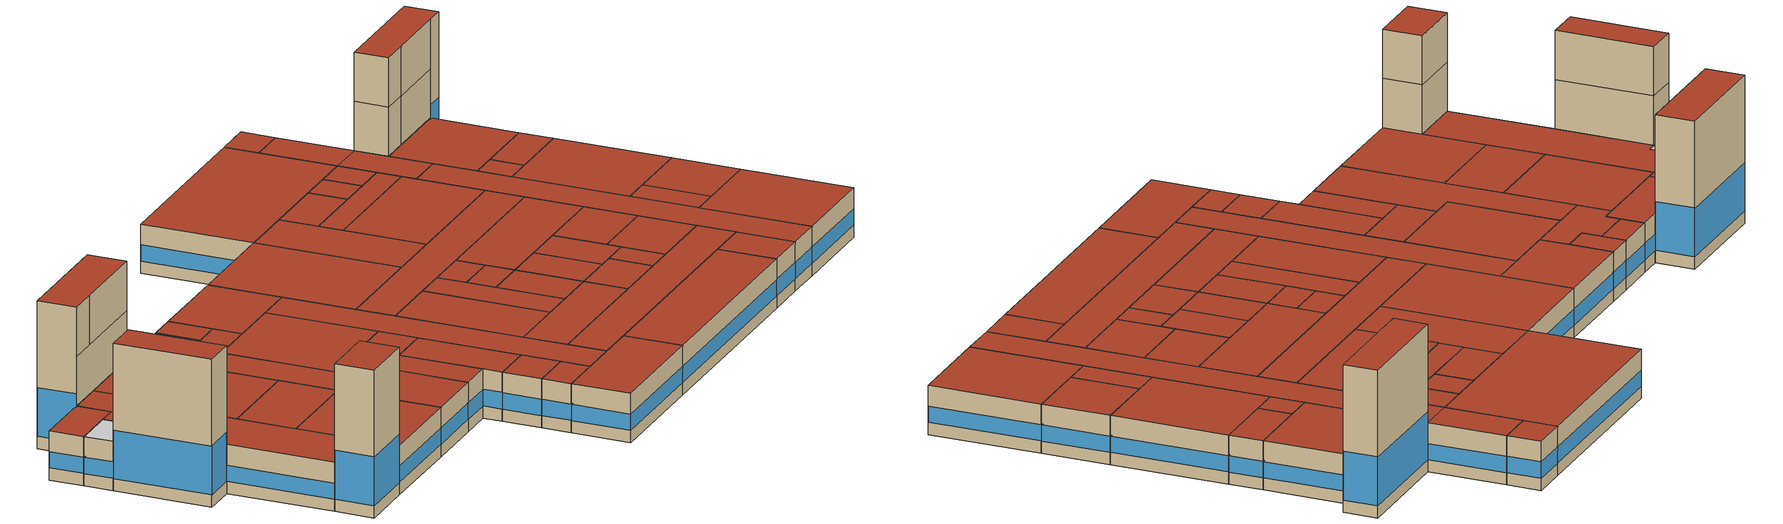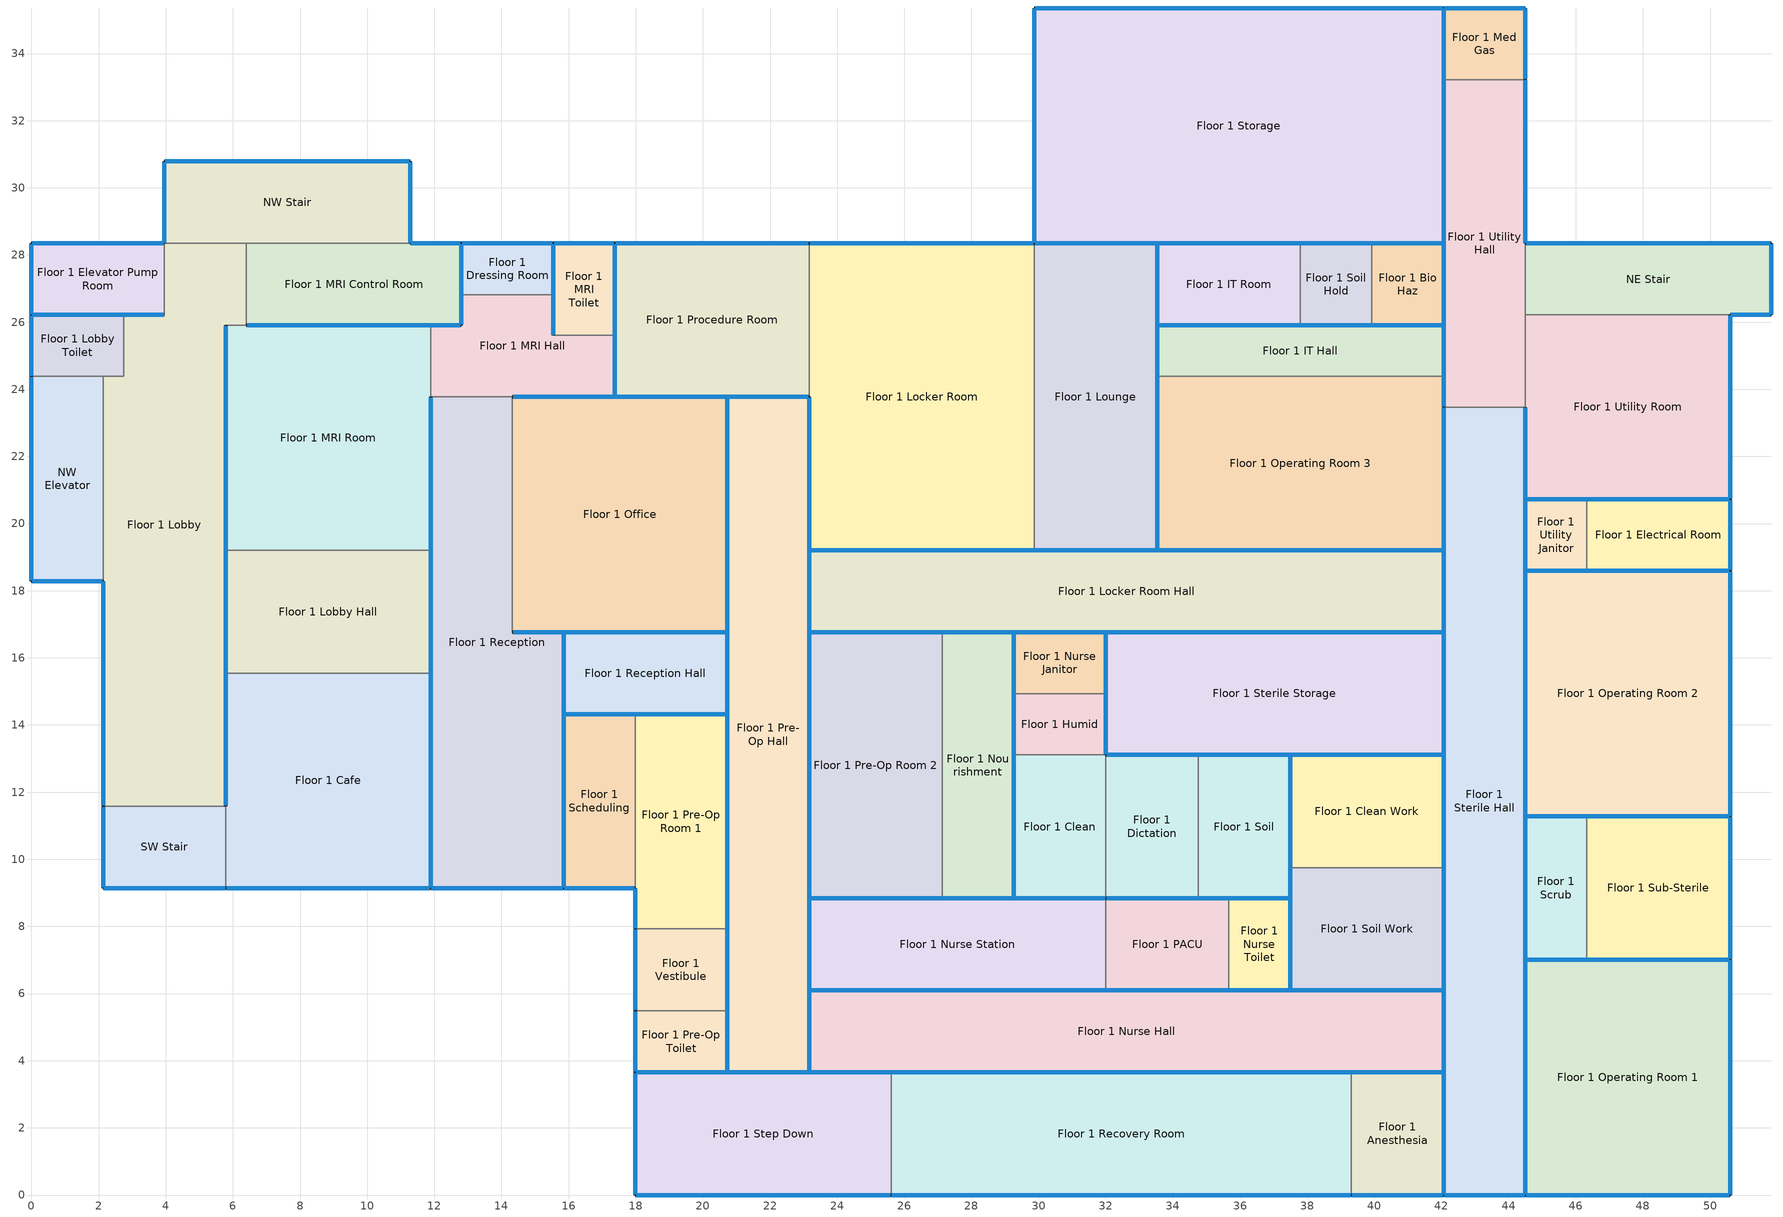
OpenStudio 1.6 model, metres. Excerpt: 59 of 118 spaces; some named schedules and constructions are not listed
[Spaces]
Floor 1 Dressing Room
 floor ground: 15.54,28.35 15.54,26.82 12.8,26.82 12.8,28.35 z0
 wall outside: 15.54,26.82 15.54,28.35 12.8,28.35 12.8,26.82 z0:3.05
 wall to Floor 1 MRI Hall: 12.8,26.82 15.54,26.82 z0:3.05
 window: 12.8,28.32 12.8,26.85 / 15.54,26.85 15.54,28.32 z0.76:1.78; 15.52,28.35 12.83,28.35 z0.76:1.77
 roof outside: 15.54,26.82 15.54,28.35 12.8,28.35 12.8,26.82 z3.05
Floor 1 Nurse Hall
 floor ground: 42.06,6.1 42.06,3.66 23.16,3.66 23.16,6.1 z0
 wall outside: 42.06,3.66 42.06,6.1 23.16,6.1 23.16,3.66 42.06,3.66 z0:3.05
 window: 42.06,3.68 42.06,6.07 / 23.16,6.07 23.16,3.68 z0.76:1.77; 42.04,6.1 23.19,6.1 / 23.19,3.66 42.04,3.66 z0.76:1.75
 roof outside: 42.06,3.66 42.06,6.1 23.16,6.1 23.16,3.66 z3.05
Floor 1 Storage
 floor ground: 42.06,35.36 42.06,28.35 29.87,28.35 29.87,35.36 z0
 wall outside: 29.87,35.36 29.87,28.35 42.06,28.35 42.06,35.36 29.87,35.36 z0:3.05
 window: 42.06,28.37 42.06,35.33 / 29.87,35.33 29.87,28.37 z0.76:1.76; 29.9,28.35 42.04,28.35 / 42.04,35.36 29.9,35.36 z0.76:1.75
 roof outside: 42.06,28.35 42.06,35.36 29.87,35.36 29.87,28.35 z3.05
Floor 1 Electrical Room
 floor ground: 50.6,20.73 50.6,18.59 46.33,18.59 46.33,20.73 z0
 wall outside: 46.33,18.59 50.6,18.59 50.6,20.73 46.33,20.73 z0:3.05
 wall to Floor 1 Utility Janitor: 46.33,20.73 46.33,18.59 z0:3.05
 window: 50.57,20.73 46.36,20.73 / 46.36,18.59 50.57,18.59 z0.76:1.76; 50.6,18.62 50.6,20.7 z0.76:1.77
 roof outside: 50.6,18.59 50.6,20.73 46.33,20.73 46.33,18.59 z3.05
Floor 1 Recovery Room
 floor ground: 39.32,3.66 39.32,0 25.6,0 25.6,3.66 z0
 wall outside: 25.6,0 39.32,0 / 39.32,3.66 25.6,3.66 z0:3.05
 wall to Floor 1 Anesthesia: 39.32,0 39.32,3.66 z0:3.05
 wall to Floor 1 Step Down: 25.6,3.66 25.6,0 z0:3.05
 window: 39.29,3.66 25.63,3.66 / 25.63,0 39.29,0 z0.76:1.75
 roof outside: 39.32,0 39.32,3.66 25.6,3.66 25.6,0 z3.05
Floor 1 Locker Room Hall
 floor ground: 42.06,19.2 42.06,16.76 23.16,16.76 23.16,19.2 z0
 wall outside: 42.06,16.76 42.06,19.2 23.16,19.2 23.16,16.76 42.06,16.76 z0:3.05
 window: 23.19,16.76 42.04,16.76 / 42.04,19.2 23.19,19.2 z0.76:1.75; 23.16,19.18 23.16,16.79 / 42.06,16.79 42.06,19.18 z0.76:1.77
 roof outside: 42.06,16.76 42.06,19.2 23.16,19.2 23.16,16.76 z3.05
Floor 1 Operating Room 3
 floor ground: 42.06,24.38 42.06,19.2 33.53,19.2 33.53,24.38 z0
 wall outside: 33.53,24.38 33.53,19.2 42.06,19.2 42.06,23.47 42.06,24.38 z0:3.05
 wall to Floor 1 IT Hall: 42.06,24.38 33.53,24.38 z0:3.05
 window: 33.53,24.36 33.53,19.23 / 42.06,19.23 42.06,23.44 z0.76:1.76; 33.55,19.2 42.04,19.2 z0.76:1.75; 42.06,23.5 42.06,24.36 z0.76:1.81
 roof outside: 42.06,19.2 42.06,24.38 33.53,24.38 33.53,19.2 z3.05
Floor 1 Soil Hold
 floor ground: 39.93,28.35 39.93,25.91 37.8,25.91 37.8,28.35 z0
 wall outside: 37.8,25.91 39.93,25.91 / 39.93,28.35 37.8,28.35 z0:3.05
 wall to Floor 1 IT Room: 37.8,28.35 37.8,25.91 z0:3.05
 wall to Floor 1 Bio Haz: 39.93,25.91 39.93,28.35 z0:3.05
 window: 37.82,25.91 39.9,25.91 / 39.9,28.35 37.82,28.35 z0.76:1.77
 roof outside: 39.93,25.91 39.93,28.35 37.8,28.35 37.8,25.91 z3.05
Floor 1 Operating Room 2
 floor ground: 50.6,18.59 50.6,11.28 44.5,11.28 44.5,18.59 z0
 wall outside: 50.6,11.28 50.6,18.59 44.5,18.59 44.5,11.28 50.6,11.28 z0:3.05
 window: 44.53,11.28 50.57,11.28 / 44.5,18.57 44.5,11.3 / 50.6,11.3 50.6,18.57 / 50.57,18.59 44.53,18.59 z0.76:1.76
 roof outside: 50.6,11.28 50.6,18.59 44.5,18.59 44.5,11.28 z3.05
Floor 1 Operating Room 1
 floor ground: 50.6,7.01 50.6,0 44.5,0 44.5,7.01 z0
 wall outside: 50.6,0 50.6,7.01 44.5,7.01 44.5,0 50.6,0 z0:3.05
 window: 50.6,0.03 50.6,6.99 / 44.53,0 50.57,0 / 44.5,6.99 44.5,0.03 / 50.57,7.01 44.53,7.01 z0.76:1.76
 roof outside: 50.6,0 50.6,7.01 44.5,7.01 44.5,0 z3.05
NW Elevator
 floor ground: 2.13,24.38 2.13,18.29 0,18.29 0,24.38 z0
 wall outside: 0,24.38 0,18.29 2.13,18.29 z0:9.14
 wall to Floor 2 Work Toilet: 2.13,24.38 0,24.38 z3.05:6.1
 wall to Floor 2 Work: 2.13,18.29 2.13,24.38 z3.05:6.1
 wall to Floor 1 Lobby Toilet: 2.13,24.38 0,24.38 z0:3.05
 wall to Floor 3 Office Toilet: 2.13,24.38 0,24.38 z6.1:9.14
 wall to Floor 1 Lobby: 2.13,18.29 2.13,24.38 z0:3.05
 wall to Floor 3 Elevator Hall: 2.13,18.29 2.13,24.38 z6.1:9.14
 window: 0,24.36 0,18.31 z0.76:3.75; 0.03,18.29 2.11,18.29 z0.76:3.79
 roof outside: 2.13,18.29 2.13,24.38 0,24.38 0,18.29 z9.14
Floor 1 PACU
 floor ground: 35.66,8.84 35.66,6.1 32,6.1 32,8.84 z0
 wall outside: 35.66,8.84 32,8.84 / 32,6.1 35.66,6.1 z0:3.05
 wall to Floor 1 Nurse Station: 32,8.84 32,6.1 z0:3.05
 wall to Floor 1 Nurse Toilet: 35.66,6.1 35.66,8.84 z0:3.05
 window: 35.64,8.84 32.03,8.84 / 32.03,6.1 35.64,6.1 z0.76:1.76
 roof outside: 35.66,6.1 35.66,8.84 32,8.84 32,6.1 z3.05
Floor 1 IT Room
 floor ground: 37.8,28.35 37.8,25.91 33.53,25.91 33.53,28.35 z0
 wall outside: 37.8,28.35 33.53,28.35 33.53,25.91 37.8,25.91 z0:3.05
 window: 33.53,28.32 33.53,25.93 z0.76:1.77; 33.55,25.91 37.77,25.91 / 37.77,28.35 33.55,28.35 z0.76:1.76
 roof outside: 37.8,25.91 37.8,28.35 33.53,28.35 33.53,25.91 z3.05
Floor 1 Nurse Toilet
 floor ground: 37.49,8.84 37.49,6.1 35.66,6.1 35.66,8.84 z0
 wall outside: 35.66,6.1 37.49,6.1 37.49,8.84 35.66,8.84 z0:3.05
 window: 37.49,6.12 37.49,8.81 z0.76:1.77; 35.69,6.1 37.47,6.1 / 37.47,8.84 35.69,8.84 z0.76:1.78
 roof outside: 37.49,6.1 37.49,8.84 35.66,8.84 35.66,6.1 z3.05
Floor 1 Clean
 floor ground: 32,13.11 32,8.84 29.26,8.84 29.26,13.11 z0
 wall outside: 29.26,13.11 29.26,8.84 32,8.84 z0:3.05
 wall to Floor 1 Humid: 32,13.11 29.26,13.11 z0:3.05
 wall to Floor 1 Dictation: 32,8.84 32,13.11 z0:3.05
 window: 29.26,13.08 29.26,8.86 z0.76:1.76; 29.29,8.84 31.98,8.84 z0.76:1.77
 roof outside: 32,8.84 32,13.11 29.26,13.11 29.26,8.84 z3.05
Floor 1 Lobby Hall
 floor ground: 11.89,19.2 11.89,15.54 5.79,15.54 5.79,19.2 z0
 wall outside: 11.89,15.54 11.89,19.2 / 5.79,19.2 5.79,15.54 z0:3.05
 wall to Floor 1 Cafe: 5.79,15.54 11.89,15.54 z0:3.05
 wall to Floor 1 MRI Room: 11.89,19.2 5.79,19.2 z0:3.05
 window: 11.89,15.57 11.89,19.18 / 5.79,19.18 5.79,15.57 z0.76:1.76
 roof outside: 11.89,15.54 11.89,19.2 5.79,19.2 5.79,15.54 z3.05
Floor 1 Office
 floor ground: 20.73,23.77 20.73,16.76 14.33,16.76 14.33,23.77 z0
 wall outside: 14.33,16.76 20.73,16.76 20.73,23.77 14.33,23.77 z0:3.05
 wall to Floor 1 Reception: 14.33,23.77 14.33,16.76 z0:3.05
 window: 14.35,16.76 20.7,16.76 / 20.7,23.77 14.35,23.77 / 20.73,16.79 20.73,23.75 z0.76:1.76
 roof outside: 20.73,16.76 20.73,23.77 14.33,23.77 14.33,16.76 z3.05
Floor 1 Reception
 floor ground: 14.33,23.77 14.33,16.76 15.85,16.76 15.85,9.14 11.89,9.14 11.89,23.77 z0
 wall outside: 11.89,23.77 11.89,9.14 15.85,9.14 15.85,16.76 14.33,16.76 z0:3.05
 wall to Floor 1 MRI Hall: 14.33,23.77 11.89,23.77 z0:3.05
 window: 15.82,16.76 14.35,16.76 z0.76:1.78; 11.91,9.14 15.82,9.14 z0.76:1.76; 15.85,9.17 15.85,16.74 / 11.89,23.75 11.89,9.17 z0.76:1.75
 roof outside: 15.85,9.14 15.85,16.76 14.33,16.76 14.33,23.77 11.89,23.77 11.89,9.14 z3.05
Floor 1 Pre-Op Toilet
 floor ground: 20.73,5.49 20.73,3.66 17.98,3.66 17.98,5.49 z0
 wall outside: 17.98,5.49 17.98,3.66 20.73,3.66 20.73,5.49 z0:3.05
 wall to Floor 1 Vestibule: 20.73,5.49 17.98,5.49 z0:3.05
 window: 18.01,3.66 20.7,3.66 z0.76:1.77; 17.98,5.46 17.98,3.68 / 20.73,3.68 20.73,5.46 z0.76:1.78
 roof outside: 20.73,3.66 20.73,5.49 17.98,5.49 17.98,3.66 z3.05
Floor 1 MRI Control Room
 floor ground: 12.8,28.35 12.8,25.91 6.4,25.91 6.4,28.35 z0
 wall outside: 6.4,25.91 12.8,25.91 12.8,28.35 11.28,28.35 z0:3.05
 wall to Floor 1 Lobby: 6.4,28.35 6.4,25.91 z0:3.05
 wall to NW Stair: 11.28,28.35 6.4,28.35 z0:3.05
 window: 6.43,25.91 12.78,25.91 z0.76:1.76; 12.78,28.35 11.3,28.35 z0.76:1.78; 12.8,25.93 12.8,28.32 z0.76:1.77
 roof outside: 12.8,25.91 12.8,28.35 6.4,28.35 6.4,25.91 z3.05
SW Stair
 floor ground: 5.79,11.58 5.79,9.14 2.13,9.14 2.13,11.58 z0
 wall outside: 2.13,11.58 2.13,9.14 5.79,9.14 z0:9.14
 wall to Floor 3 Undeveloped 2: 5.79,9.14 5.79,11.58 2.13,11.58 z6.1:9.14
 wall to Floor 2 Reception: 5.79,9.14 5.79,11.58 2.13,11.58 z3.05:6.1
 wall to Floor 1 Lobby: 5.79,11.58 2.13,11.58 z0:3.05
 wall to Floor 1 Cafe: 5.79,9.14 5.79,11.58 z0:3.05
 window: 2.16,9.14 5.77,9.14 z0.76:3.76; 2.13,11.56 2.13,9.17 z0.76:3.78
 roof outside: 5.79,9.14 5.79,11.58 2.13,11.58 2.13,9.14 z9.14
Floor 1 Humid
 floor ground: 32,14.94 32,13.11 29.26,13.11 29.26,14.94 z0
 wall outside: 29.26,14.94 29.26,13.11 / 32,13.11 32,14.94 z0:3.05
 wall to Floor 1 Nurse Janitor: 32,14.94 29.26,14.94 z0:3.05
 window: 32,13.13 32,14.91 / 29.26,14.91 29.26,13.13 z0.76:1.78
 roof outside: 32,13.11 32,14.94 29.26,14.94 29.26,13.11 z3.05
Floor 1 Step Down
 floor ground: 25.6,3.66 25.6,0 17.98,0 17.98,3.66 z0
 wall outside: 25.6,3.66 17.98,3.66 17.98,0 25.6,0 z0:3.05
 window: 17.98,3.63 17.98,0.03 z0.76:1.76; 18.01,0 25.58,0 / 25.58,3.66 18.01,3.66 z0.76:1.75
 roof outside: 25.6,0 25.6,3.66 17.98,3.66 17.98,0 z3.05
Floor 1 Clean Work
 floor ground: 42.06,13.11 42.06,9.75 37.49,9.75 37.49,13.11 z0
 wall outside: 42.06,9.75 42.06,13.11 37.49,13.11 37.49,9.75 z0:3.05
 wall to Floor 1 Soil Work: 37.49,9.75 42.06,9.75 z0:3.05
 window: 42.06,9.78 42.06,13.08 / 37.49,13.08 37.49,9.78 / 42.04,13.11 37.52,13.11 z0.76:1.76
 roof outside: 42.06,9.75 42.06,13.11 37.49,13.11 37.49,9.75 z3.05
Floor 1 MRI Room
 floor ground: 11.89,25.91 11.89,19.2 5.79,19.2 5.79,25.91 z0
 wall outside: 5.79,25.91 5.79,19.2 / 11.89,25.91 6.4,25.91 / 11.89,19.2 11.89,23.77 z0:3.05
 wall to Floor 1 Lobby: 6.4,25.91 5.79,25.91 z0:3.05
 wall to Floor 1 MRI Hall: 11.89,23.77 11.89,25.91 z0:3.05
 window: 11.89,19.23 11.89,23.75 / 11.86,25.91 6.43,25.91 / 5.79,25.88 5.79,19.23 z0.76:1.76
 roof outside: 11.89,19.2 11.89,25.91 5.79,25.91 5.79,19.2 z3.05
NW Stair
 floor ground: 11.28,30.78 11.28,28.35 3.96,28.35 3.96,30.78 z0
 wall outside: 11.28,28.35 11.28,30.78 3.96,30.78 3.96,28.35 z0:9.14
 wall to Floor 1 Lobby: 3.96,28.35 6.4,28.35 z0:3.05
 wall to Floor 2 Work: 3.96,28.35 11.28,28.35 z3.05:6.1
 wall to Floor 3 Elevator Hall: 3.96,28.35 5.79,28.35 z6.1:9.14
 wall to Floor 3 Office: 5.79,28.35 11.28,28.35 z6.1:9.14
 window: 11.28,28.37 11.28,30.76 / 3.96,30.76 3.96,28.37 z0.76:3.78; 11.25,30.78 3.99,30.78 z0.76:3.74
 roof outside: 11.28,28.35 11.28,30.78 3.96,30.78 3.96,28.35 z9.14
Floor 1 Bio Haz
 floor ground: 42.06,28.35 42.06,25.91 39.93,25.91 39.93,28.35 z0
 wall outside: 39.93,25.91 42.06,25.91 42.06,28.35 39.93,28.35 z0:3.05
 window: 39.95,25.91 42.04,25.91 / 42.04,28.35 39.95,28.35 / 42.06,25.93 42.06,28.32 z0.76:1.77
 roof outside: 42.06,25.91 42.06,28.35 39.93,28.35 39.93,25.91 z3.05
Floor 1 Lounge
 floor ground: 33.53,28.35 33.53,19.2 29.87,19.2 29.87,28.35 z0
 wall outside: 29.87,19.2 33.53,19.2 33.53,28.35 29.87,28.35 z0:3.05
 wall to Floor 1 Locker Room: 29.87,28.35 29.87,19.2 z0:3.05
 window: 33.53,19.23 33.53,28.32 z0.76:1.75; 33.5,28.35 29.9,28.35 / 29.9,19.2 33.5,19.2 z0.76:1.76
 roof outside: 33.53,19.2 33.53,28.35 29.87,28.35 29.87,19.2 z3.05
Floor 1 Vestibule
 floor ground: 20.73,7.92 20.73,5.49 17.98,5.49 17.98,7.92 z0
 wall outside: 17.98,7.92 17.98,5.49 / 20.73,5.49 20.73,7.92 z0:3.05
 wall to Floor 1 Pre-Op Room 1: 20.73,7.92 17.98,7.92 z0:3.05
 window: 17.98,7.9 17.98,5.51 / 20.73,5.51 20.73,7.9 z0.76:1.77
 roof outside: 20.73,5.49 20.73,7.92 17.98,7.92 17.98,5.49 z3.05
NE Stair
 floor ground: 51.82,28.35 51.82,26.21 44.5,26.21 44.5,28.35 z0
 wall outside: 50.6,26.21 51.82,26.21 51.82,28.35 44.5,28.35 z0:9.14
 wall to Floor 3 Mechanical: 46.33,26.21 50.6,26.21 z6.1:9.14
 wall to Floor 1 Utility Hall: 44.5,28.35 44.5,26.21 z0:3.05
 wall to Floor 1 Utility Room: 44.5,26.21 50.6,26.21 z0:3.05
 wall to Floor 2 Exam 6: 44.5,28.35 44.5,26.21 z3.05:6.1
 wall to Floor 2 Exam 5: 46.33,26.21 50.6,26.21 z3.05:6.1
 wall to Floor 2 Office Hall: 44.5,26.21 46.33,26.21 z3.05:6.1
 wall to Floor 3 Mechanical Hall: 44.5,26.21 46.33,26.21 z6.1:9.14
 wall to Floor 3 Lounge: 44.5,28.35 44.5,26.21 z6.1:9.14
 window: 51.79,28.35 44.53,28.35 z0.76:3.74; 50.62,26.21 51.79,26.21 z0.76:3.85; 51.82,26.24 51.82,28.32 z0.76:3.79
 roof outside: 51.82,26.21 51.82,28.35 44.5,28.35 44.5,26.21 z9.14
Floor 1 Sterile Hall
 floor ground: 44.5,23.47 44.5,0 42.06,0 42.06,23.47 z0
 wall outside: 42.06,23.47 42.06,0 44.5,0 44.5,23.47 z0:3.05
 wall to Floor 1 Utility Hall: 44.5,23.47 42.06,23.47 z0:3.05
 window: 42.06,23.44 42.06,0.03 / 44.5,0.03 44.5,23.44 z0.76:1.75; 42.09,0 44.48,0 z0.76:1.77
 roof outside: 44.5,0 44.5,23.47 42.06,23.47 42.06,0 z3.05
Floor 1 MRI Hall
 floor ground: 15.54,26.82 15.54,25.6 17.37,25.6 17.37,23.77 11.89,23.77 11.89,25.91 12.8,25.91 12.8,26.82 z0
 wall outside: 14.33,23.77 17.37,23.77 17.37,25.6 / 15.54,25.6 15.54,26.82 / 12.8,26.82 12.8,25.91 11.89,25.91 z0:3.05
 wall to Floor 1 MRI Toilet: 17.37,25.6 15.54,25.6 z0:3.05
 window: 14.35,23.77 17.35,23.77 z0.76:1.77; 15.54,25.63 15.54,26.8 z0.76:1.79; 12.8,26.8 12.8,25.93 / 12.78,25.91 11.91,25.91 z0.76:1.81; 17.37,23.8 17.37,25.58 z0.76:1.78
 roof outside: 17.37,23.77 17.37,25.6 15.54,25.6 15.54,26.82 12.8,26.82 12.8,25.91 11.89,25.91 11.89,23.77 z3.05
Floor 1 Nurse Station
 floor ground: 32,8.84 32,6.1 23.16,6.1 23.16,8.84 z0
 wall outside: 32,8.84 23.16,8.84 23.16,6.1 32,6.1 z0:3.05
 window: 31.98,8.84 23.19,8.84 / 23.19,6.1 31.98,6.1 z0.76:1.75; 23.16,8.81 23.16,6.12 z0.76:1.77
 roof outside: 32,6.1 32,8.84 23.16,8.84 23.16,6.1 z3.05
Floor 1 Locker Room
 floor ground: 29.87,28.35 29.87,19.2 23.16,19.2 23.16,28.35 z0
 wall outside: 29.87,28.35 23.16,28.35 / 23.16,23.77 23.16,19.2 29.87,19.2 z0:3.05
 wall to Floor 1 Procedure Room: 23.16,28.35 23.16,23.77 z0:3.05
 window: 29.84,28.35 23.19,28.35 / 23.19,19.2 29.85,19.2 / 23.16,23.75 23.16,19.23 z0.76:1.76
 roof outside: 29.87,19.2 29.87,28.35 23.16,28.35 23.16,19.2 z3.05
Floor 1 Dictation
 floor ground: 34.75,13.11 34.75,8.84 32,8.84 32,13.11 z0
 wall outside: 34.75,13.11 32,13.11 / 32,8.84 34.75,8.84 z0:3.05
 wall to Floor 1 Soil: 34.75,8.84 34.75,13.11 z0:3.05
 window: 34.72,13.11 32.03,13.11 / 32.03,8.84 34.72,8.84 z0.76:1.77
 roof outside: 34.75,8.84 34.75,13.11 32,13.11 32,8.84 z3.05
Floor 1 Lobby
 floor ground: 6.4,28.35 6.4,25.91 5.79,25.91 5.79,11.58 2.13,11.58 2.13,24.38 2.74,24.38 2.74,26.21 3.96,26.21 3.96,28.35 z0
 wall outside: 2.13,18.29 2.13,11.58 / 5.79,11.58 5.79,25.91 / 3.96,26.21 2.74,26.21 z0:3.05
 wall to Floor 1 Elevator Pump Room: 3.96,28.35 3.96,26.21 z0:3.05
 wall to Floor 1 Lobby Toilet: 2.74,26.21 2.74,24.38 2.13,24.38 z0:3.05
 window: 5.79,11.61 5.79,25.88 z0.76:1.75; 3.94,26.21 2.77,26.21 z0.76:1.79; 2.13,18.26 2.13,11.61 z0.76:1.76
 roof outside: 5.79,11.58 5.79,25.91 6.4,25.91 6.4,28.35 3.96,28.35 3.96,26.21 2.74,26.21 2.74,24.38 2.13,24.38 2.13,11.58 z3.05
Floor 1 Nurse Janitor
 floor ground: 32,16.76 32,14.94 29.26,14.94 29.26,16.76 z0
 wall outside: 32,14.94 32,16.76 29.26,16.76 29.26,14.94 z0:3.05
 window: 31.98,16.76 29.29,16.76 z0.76:1.77; 32,14.96 32,16.74 / 29.26,16.74 29.26,14.96 z0.76:1.78
 roof outside: 32,14.94 32,16.76 29.26,16.76 29.26,14.94 z3.05
Floor 1 Soil Work
 floor ground: 42.06,9.75 42.06,6.1 37.49,6.1 37.49,9.75 z0
 wall outside: 37.49,9.75 37.49,6.1 42.06,6.1 42.06,9.75 z0:3.05
 window: 42.06,6.12 42.06,9.73 / 37.52,6.1 42.04,6.1 / 37.49,9.73 37.49,6.12 z0.76:1.76
 roof outside: 42.06,6.1 42.06,9.75 37.49,9.75 37.49,6.1 z3.05
Floor 1 MRI Toilet
 floor ground: 17.37,28.35 17.37,25.6 15.54,25.6 15.54,28.35 z0
 wall outside: 17.37,25.6 17.37,28.35 15.54,28.35 15.54,25.6 z0:3.05
 window: 15.54,28.32 15.54,25.63 / 17.37,25.63 17.37,28.32 z0.76:1.77; 17.35,28.35 15.57,28.35 z0.76:1.78
 roof outside: 17.37,25.6 17.37,28.35 15.54,28.35 15.54,25.6 z3.05
Floor 1 Nourishment
 floor ground: 29.26,16.76 29.26,8.84 27.13,8.84 27.13,16.76 z0
 wall outside: 27.13,8.84 29.26,8.84 29.26,16.76 27.13,16.76 z0:3.05
 wall to Floor 1 Pre-Op Room 2: 27.13,16.76 27.13,8.84 z0:3.05
 window: 27.15,8.84 29.24,8.84 / 29.24,16.76 27.15,16.76 z0.76:1.77; 29.26,8.86 29.26,16.74 z0.76:1.75
 roof outside: 29.26,8.84 29.26,16.76 27.13,16.76 27.13,8.84 z3.05
Floor 1 Reception Hall
 floor ground: 20.73,16.76 20.73,14.33 15.85,14.33 15.85,16.76 z0
 wall outside: 20.73,16.76 15.85,16.76 15.85,14.33 20.73,14.33 20.73,16.76 z0:3.05
 window: 15.88,14.33 20.7,14.33 / 20.7,16.76 15.88,16.76 z0.76:1.76; 20.73,14.35 20.73,16.74 / 15.85,16.74 15.85,14.35 z0.76:1.77
 roof outside: 20.73,14.33 20.73,16.76 15.85,16.76 15.85,14.33 z3.05
Floor 1 Utility Room
 floor ground: 50.6,26.21 50.6,20.73 44.5,20.73 44.5,26.21 z0
 wall outside: 44.5,23.47 44.5,20.73 50.6,20.73 50.6,26.21 z0:3.05
 wall to Floor 1 Utility Hall: 44.5,26.21 44.5,23.47 z0:3.05
 window: 44.5,23.44 44.5,20.75 z0.76:1.77; 44.53,20.73 50.57,20.73 / 50.6,20.75 50.6,26.19 z0.76:1.76
 roof outside: 50.6,20.73 50.6,26.21 44.5,26.21 44.5,20.73 z3.05
Floor 1 Elevator Pump Room
 floor ground: 3.96,28.35 3.96,26.21 0,26.21 0,28.35 z0
 wall outside: 3.96,28.35 0,28.35 0,26.21 3.96,26.21 z0:3.05
 window: 0,28.32 0,26.24 z0.76:1.77; 0.03,26.21 3.94,26.21 / 3.94,28.35 0.03,28.35 z0.76:1.76
 roof outside: 3.96,26.21 3.96,28.35 0,28.35 0,26.21 z3.05
Floor 1 Sub-Sterile
 floor ground: 50.6,11.28 50.6,7.01 46.33,7.01 46.33,11.28 z0
 wall outside: 46.33,7.01 50.6,7.01 50.6,11.28 46.33,11.28 z0:3.05
 wall to Floor 1 Scrub: 46.33,11.28 46.33,7.01 z0:3.05
 window: 46.36,7.01 50.57,7.01 / 50.6,7.04 50.6,11.25 / 50.57,11.28 46.36,11.28 z0.76:1.76
 roof outside: 50.6,7.01 50.6,11.28 46.33,11.28 46.33,7.01 z3.05
Floor 1 Scrub
 floor ground: 46.33,11.28 46.33,7.01 44.5,7.01 44.5,11.28 z0
 wall outside: 46.33,11.28 44.5,11.28 44.5,7.01 46.33,7.01 z0:3.05
 window: 44.53,7.01 46.3,7.01 / 46.3,11.28 44.53,11.28 z0.76:1.78; 44.5,11.25 44.5,7.04 z0.76:1.76
 roof outside: 46.33,7.01 46.33,11.28 44.5,11.28 44.5,7.01 z3.05
Floor 1 Anesthesia
 floor ground: 42.06,3.66 42.06,0 39.32,0 39.32,3.66 z0
 wall outside: 39.32,0 42.06,0 42.06,3.66 39.32,3.66 z0:3.05
 window: 39.34,0 42.04,0 / 42.04,3.66 39.34,3.66 z0.76:1.77; 42.06,0.03 42.06,3.63 z0.76:1.76
 roof outside: 42.06,0 42.06,3.66 39.32,3.66 39.32,0 z3.05
Floor 1 Med Gas
 floor ground: 44.5,35.36 44.5,33.22 42.06,33.22 42.06,35.36 z0
 wall outside: 44.5,33.22 44.5,35.36 42.06,35.36 42.06,33.22 z0:3.05
 wall to Floor 1 Utility Hall: 42.06,33.22 44.5,33.22 z0:3.05
 window: 42.06,35.33 42.06,33.25 / 44.5,33.25 44.5,35.33 / 44.48,35.36 42.09,35.36 z0.76:1.77
 roof outside: 44.5,33.22 44.5,35.36 42.06,35.36 42.06,33.22 z3.05
Floor 1 Pre-Op Room 2
 floor ground: 27.13,16.76 27.13,8.84 23.16,8.84 23.16,16.76 z0
 wall outside: 27.13,16.76 23.16,16.76 23.16,8.84 27.13,8.84 z0:3.05
 window: 23.16,16.74 23.16,8.86 z0.76:1.75; 23.19,8.84 27.1,8.84 / 27.1,16.76 23.19,16.76 z0.76:1.76
 roof outside: 27.13,8.84 27.13,16.76 23.16,16.76 23.16,8.84 z3.05
Floor 1 Pre-Op Hall
 floor ground: 23.16,23.77 23.16,3.66 20.73,3.66 20.73,23.77 z0
 wall outside: 20.73,23.77 20.73,3.66 23.16,3.66 23.16,23.77 20.73,23.77 z0:3.05
 window: 23.16,3.68 23.16,23.75 / 20.73,23.75 20.73,3.68 z0.76:1.75; 20.75,3.66 23.14,3.66 / 23.14,23.77 20.75,23.77 z0.76:1.77
 roof outside: 23.16,3.66 23.16,23.77 20.73,23.77 20.73,3.66 z3.05
Floor 1 IT Hall
 floor ground: 42.06,25.91 42.06,24.38 33.53,24.38 33.53,25.91 z0
 wall outside: 42.06,24.38 42.06,25.91 33.53,25.91 33.53,24.38 z0:3.05
 window: 33.53,25.88 33.53,24.41 / 42.06,24.41 42.06,25.88 z0.76:1.78; 42.04,25.91 33.55,25.91 z0.76:1.75
 roof outside: 42.06,24.38 42.06,25.91 33.53,25.91 33.53,24.38 z3.05
Floor 1 Cafe
 floor ground: 11.89,15.54 11.89,9.14 5.79,9.14 5.79,15.54 z0
 wall outside: 5.79,9.14 11.89,9.14 11.89,15.54 / 5.79,15.54 5.79,11.58 z0:3.05
 window: 11.89,9.17 11.89,15.52 / 5.79,15.52 5.79,11.61 / 5.82,9.14 11.86,9.14 z0.76:1.76
 roof outside: 11.89,9.14 11.89,15.54 5.79,15.54 5.79,9.14 z3.05
Floor 1 Utility Hall
 floor ground: 44.5,33.22 44.5,23.47 42.06,23.47 42.06,33.22 z0
 wall outside: 44.5,28.35 44.5,33.22 / 42.06,33.22 42.06,23.47 z0:3.05
 window: 44.5,28.37 44.5,33.2 z0.76:1.76; 42.06,33.2 42.06,23.49 z0.76:1.75
 roof outside: 44.5,28.35 44.5,33.22 42.06,33.22 42.06,28.35 z3.05; 44.5,23.47 44.5,28.35 42.06,28.35 42.06,23.47 z3.05
Floor 1 Sterile Storage
 floor ground: 42.06,16.76 42.06,13.11 32,13.11 32,16.76 z0
 wall outside: 42.06,13.11 42.06,16.76 32,16.76 32,13.11 42.06,13.11 z0:3.05
 window: 42.04,16.76 32.03,16.76 / 32.03,13.11 42.04,13.11 z0.76:1.75; 42.06,13.13 42.06,16.74 / 32,16.74 32,13.13 z0.76:1.76
 roof outside: 42.06,13.11 42.06,16.76 32,16.76 32,13.11 z3.05
Floor 1 Pre-Op Room 1
 floor ground: 20.73,14.33 20.73,7.92 17.98,7.92 17.98,14.33 z0
 wall outside: 17.98,9.14 17.98,7.92 / 20.73,7.92 20.73,14.33 17.98,14.33 z0:3.05
 wall to Floor 1 Scheduling: 17.98,14.33 17.98,9.14 z0:3.05
 window: 20.73,7.95 20.73,14.3 z0.76:1.76; 17.98,9.12 17.98,7.95 z0.76:1.79; 20.7,14.33 18.01,14.33 z0.76:1.77
 roof outside: 20.73,7.92 20.73,14.33 17.98,14.33 17.98,7.92 z3.05
Floor 1 Soil
 floor ground: 37.49,13.11 37.49,8.84 34.75,8.84 34.75,13.11 z0
 wall outside: 34.75,8.84 37.49,8.84 37.49,13.11 34.75,13.11 z0:3.05
 window: 37.49,8.86 37.49,13.08 z0.76:1.76; 37.46,13.11 34.77,13.11 / 34.77,8.84 37.46,8.84 z0.76:1.77
 roof outside: 37.49,8.84 37.49,13.11 34.75,13.11 34.75,8.84 z3.05
Floor 1 Procedure Room
 floor ground: 23.16,28.35 23.16,23.77 17.37,23.77 17.37,28.35 z0
 wall outside: 23.16,28.35 17.37,28.35 17.37,23.77 23.16,23.77 z0:3.05
 window: 23.14,28.35 17.4,28.35 / 17.4,23.77 23.14,23.77 / 17.37,28.32 17.37,23.8 z0.76:1.76
 roof outside: 23.16,23.77 23.16,28.35 17.37,28.35 17.37,23.77 z3.05
Floor 1 Scheduling
 floor ground: 17.98,14.33 17.98,9.14 15.85,9.14 15.85,14.33 z0
 wall outside: 17.98,14.33 15.85,14.33 15.85,9.14 17.98,9.14 z0:3.05
 window: 15.88,9.14 17.96,9.14 / 17.96,14.33 15.88,14.33 z0.76:1.77; 15.85,14.3 15.85,9.17 z0.76:1.76
 roof outside: 17.98,9.14 17.98,14.33 15.85,14.33 15.85,9.14 z3.05
Floor 1 Lobby Toilet
 floor ground: 2.74,26.21 2.74,24.38 0,24.38 0,26.21 z0
 wall outside: 2.74,26.21 0,26.21 0,24.38 z0:3.05
 window: 2.72,26.21 0.03,26.21 z0.76:1.77; 0,26.19 0,24.41 z0.76:1.78
 ceiling to Floor 2 Work Toilet: 2.74,24.38 2.74,26.21 0,26.21 0,24.38 z3.05
Floor 1 Utility Janitor
 floor ground: 46.33,20.73 46.33,18.59 44.5,18.59 44.5,20.73 z0
 wall outside: 46.33,20.73 44.5,20.73 44.5,18.59 46.33,18.59 z0:3.05
 window: 44.5,20.7 44.5,18.62 z0.76:1.77; 46.3,20.73 44.53,20.73 / 44.53,18.59 46.3,18.59 z0.76:1.78
 roof outside: 46.33,18.59 46.33,20.73 44.5,20.73 44.5,18.59 z3.05
[Site]
Calgary Int'l_AB_CAN: Latitude {deg}=51.12; Longitude {deg}=-114.02; Time Zone {hr}=-7; Elevation {m}=1084; Terrain=City
[Building]
c:/test//OutPatient.osm: North Axis {deg}=0; Default Construction Set=DND-Concrete at climate 7a
[Site:WaterMainsTemperature]
Calculation Method=Correlation; Annual Average Outdoor Air Temperature {C}=3.94167; Maximum Difference In Monthly Average Outdoor Air Temperatures {deltaC}=25
[SizingPeriod:DesignDay] Barometric Pressure {Pa}=88963; Sky Clearness=0; Rain Indicator=0; Snow Indicator=0; Day of Month=21; Daylight Saving Time Indicator=0; Humidity Indicating Type=Wetbulb; Dry-Bulb Temperature Range Modifier Type=DefaultMultipliers
Name | Maximum Dry-Bulb Temperature {C} | Daily Dry-Bulb Temperature Range {deltaC} | Humidity Indicating Conditions at Maximum Dry-Bulb {BasedOnField A3} | Wind Speed {m/s} | Wind Direction {deg} | Month | Day Type | Solar Model Indicator | ASHRAE Taub | ASHRAE Taud
Calgary Int'l Ann Htg 99.6% Condns DB | -29.1 | 0 | -29.1 | 2.9 | 0 | 1 | WinterDesignDay | ASHRAEClearSky
Calgary Int'l Ann Clg .4% Condns WB=>MDB | 25.4 | 12.3 | 17.3 | 4.6 | 160 | 7 | SummerDesignDay | ASHRAETau | 0.341 | 2.408
Calgary Int'l Ann Clg .4% Condns DB=>MWB | 28.6 | 12.3 | 15.7 | 4.6 | 160 | 7 | SummerDesignDay | ASHRAETau | 0.341 | 2.408
[DefaultConstructionSet]
DND-Concrete at climate 7a: Default Exterior Surface Constructions=DND-Concrete at climate 7a; Default Interior Surface Constructions=000_Interior_DefSurfCons 12; Default Ground Contact Surface Constructions=DND-Concrete at climate 7a 1; Default Exterior SubSurface Constructions=DND-Concrete at climate 7a; Default Interior SubSurface Constructions=000_Interior_DefSubCons 12; Interior Partition Construction=000_Interior Partition
[DefaultSurfaceConstructions]
Name | Floor Construction | Wall Construction | Roof Ceiling Construction
000_Interior_DefSurfCons 12 | 000_Interior Floor | 000_Interior Wall | 000_Interior Ceiling
DND-Concrete at climate 7a | Customized opaque construction {ba3be71f-c13c-42c5-904d-7937f73c69da} to conductance of 0.162 | Customized opaque construction {982bd9f8-3d71-4e0c-9f5e-09841ccffa99} to conductance of 0.21 | Customized opaque construction {27aa5325-8f8a-48eb-9db4-838d4cf55b6c} to conductance of 0.162
DND-Concrete at climate 7a 1 | Customized opaque construction {aaae6019-76c9-4b7f-abeb-c2da1492320a} to conductance of 0.757 | Customized opaque construction {141bd82d-7858-490d-89cf-6e68bd255b00} to conductance of 0.284 | Customized opaque construction {ba3be71f-c13c-42c5-904d-7937f73c69da} to conductance of 0.284
[DefaultSubSurfaceConstructions]
Name | Fixed Window Construction | Operable Window Construction | Door Construction | Glass Door Construction | Skylight Construction | Tubular Daylight Dome Construction | Tubular Daylight Diffuser Construction | Overhead Door Construction
000_Interior_DefSubCons 12 | 000_Interior Window | 000_Interior Window | 000_Interior Door | 000_Exterior Window | 000_Exterior Window | 000_Interior Window | 000_Interior Window
DND-Concrete at climate 7a | Customized Fenestration: cond=0.220 tvis=0.210 tsol=0.500 | Customized Fenestration: cond=0.220 tvis=0.210 tsol=0.500 | Customized opaque construction {e0c325ff-047b-4b22-9c39-348b92939777} to conductance of 2.2 | Customized Fenestration: cond=0.220 tvis=0.210 tsol=0.500 | Customized Fenestration: cond=0.220 tvis=0.210 tsol=0.500 | Customized Fenestration: cond=0.220 tvis=0.210 tsol=0.500 | Customized Fenestration: cond=0.220 tvis=0.210 tsol=0.500 | Customized opaque construction {14d81c1d-636d-47da-8091-4d5087b8d923} to conductance of 2.2
[Construction]
000_Interior Partition; 000_Interior Door: 000_G05 25mm wood
000_Interior Floor: 000_F16 Acoustic tile, 000_F05 Ceiling air space resistance, 000_M11 100mm lightweight concrete
000_Interior Wall: 000_G01a 19mm gypsum board, 000_F04 Wall air space resistance, 000_G01a 19mm gypsum board
000_Interior Ceiling: 000_M11 100mm lightweight concrete, 000_F05 Ceiling air space resistance, 000_F16 Acoustic tile
000_Interior Window: 000_Clear 3mm
000_Exterior Window: 000_Clear 3mm, 000_Air 13mm, 000_Clear 3mm
Customized Fenestration: cond=0.220 tvis=0.210 tsol=0.500: Customized Fenestration:: cond=0.220 tvis=0.210 tsol=0.500
[Material]
Name | Roughness | Thickness | Conductivity | Density | Specific Heat
000_G05 25mm wood | MediumSmooth | 0.0254 | 0.15 | 608 | 1630
000_G01a 19mm gypsum board | MediumSmooth | 0.019 | 0.16 | 800 | 1090
000_F16 Acoustic tile | MediumSmooth | 0.0191 | 0.06 | 368 | 590
000_M11 100mm lightweight concrete | MediumRough | 0.1016 | 0.53 | 1280 | 840
[Material:AirGap]
Name | Thermal Resistance
000_F05 Ceiling air space resistance | 0.18
000_F04 Wall air space resistance | 0.15
[WindowMaterial:SimpleGlazingSystem]
Customized Fenestration:: cond=0.220 tvis=0.210 tsol=0.500: U-Factor {W/m2-K}=2.2; Solar Heat Gain Coefficient=0.6; Visible Transmittance=0.21
[WindowMaterial:Glazing]
000_Clear 3mm: Optical Data Type=SpectralAverage; Thickness=0.003; Solar Transmittance at Normal Incidence=0.837; Front Side Solar Reflectance at Normal Incidence=0.075; Back Side Solar Reflectance at Normal Incidence=0.075; Visible Transmittance at Normal Incidence=0.898; Front Side Visible Reflectance at Normal Incidence=0.081; Back Side Visible Reflectance at Normal Incidence=0.081; Infrared Transmittance at Normal Incidence=0; Front Side Infrared Hemispherical Emissivity=0.84; Back Side Infrared Hemispherical Emissivity=0.84; Conductivity=0.9
[WindowMaterial:Gas]
000_Air 13mm: Gas Type=Air; Thickness=0.0127
[ThermalZone] Multiplier=1; Thermostat=NECB-G; Use Ideal Air Loads=Yes
Floor 1 Office Thermal Zone; Floor 1 Clean Work Thermal Zone; Floor 1 Operating Room 3 Thermal Zone; Floor 1 Dressing Room Thermal Zone; Floor 1 Sterile Hall Thermal Zone; Floor 1 Nurse Hall Thermal Zone; Floor 1 Operating Room 1 Thermal Zone; Floor 1 Storage Thermal Zone; Floor 1 Electrical Room Thermal Zone; Floor 1 Recovery Room Thermal Zone; SW Stair Thermal Zone; Floor 1 Operating Room 2 Thermal Zone; NW Elevator Thermal Zone; Floor 1 Locker Room Hall Thermal Zone; Floor 1 Vestibule Thermal Zone; Floor 1 Soil Hold Thermal Zone; Floor 1 Soil Thermal Zone; Floor 1 PACU Thermal Zone; Floor 1 IT Room Thermal Zone; Floor 1 Nurse Toilet Thermal Zone; Floor 1 Utility Room Thermal Zone; Floor 1 Clean Thermal Zone; Floor 1 Soil Work Thermal Zone; Floor 1 Lobby Hall Thermal Zone; Floor 1 Lobby Thermal Zone; Floor 1 Step Down Thermal Zone; Floor 1 Reception Thermal Zone; Floor 1 Pre-Op Toilet Thermal Zone; Floor 1 MRI Control Room Thermal Zone; Floor 1 Cafe Thermal Zone; Floor 1 Humid Thermal Zone; Floor 1 Scrub Thermal Zone; Floor 1 MRI Toilet Thermal Zone; Floor 1 MRI Room Thermal Zone; Floor 1 Utility Janitor Thermal Zone; NE Stair Thermal Zone; NW Stair Thermal Zone; Floor 1 Bio Haz Thermal Zone; Floor 1 Lounge Thermal Zone; Floor 1 Med Gas Thermal Zone; Floor 1 Dictation Thermal Zone; Floor 1 MRI Hall Thermal Zone; Floor 1 Nurse Station Thermal Zone; Floor 1 Locker Room Thermal Zone; Floor 1 Elevator Pump Room Thermal Zone; Floor 1 Nurse Janitor Thermal Zone; Floor 1 Scheduling Thermal Zone; Floor 1 Pre-Op Room 2 Thermal Zone; Floor 1 Nourishment Thermal Zone; Floor 1 Anesthesia Thermal Zone; Floor 1 Reception Hall Thermal Zone; Floor 1 Lobby Toilet Thermal Zone; Floor 1 Pre-Op Hall Thermal Zone; Floor 1 Sub-Sterile Thermal Zone; Floor 1 Procedure Room Thermal Zone; Floor 1 IT Hall Thermal Zone; Floor 1 Utility Hall Thermal Zone; Floor 1 Sterile Storage Thermal Zone; Floor 1 Pre-Op Room 1 Thermal Zone
[Space] Space Type=NECB-Dormitory - living quarters; Building Story=1; Part of Total Floor Area=Yes
Name | Thermal Zone
Floor 1 Office | Floor 1 Office Thermal Zone
Floor 1 Clean Work | Floor 1 Clean Work Thermal Zone
Floor 1 Operating Room 3 | Floor 1 Operating Room 3 Thermal Zone
Floor 1 Dressing Room | Floor 1 Dressing Room Thermal Zone
Floor 1 Sterile Hall | Floor 1 Sterile Hall Thermal Zone
Floor 1 Nurse Hall | Floor 1 Nurse Hall Thermal Zone
Floor 1 Operating Room 1 | Floor 1 Operating Room 1 Thermal Zone
Floor 1 Storage | Floor 1 Storage Thermal Zone
Floor 1 Electrical Room | Floor 1 Electrical Room Thermal Zone
Floor 1 Recovery Room | Floor 1 Recovery Room Thermal Zone
SW Stair | SW Stair Thermal Zone
Floor 1 Operating Room 2 | Floor 1 Operating Room 2 Thermal Zone
NW Elevator | NW Elevator Thermal Zone
Floor 1 Locker Room Hall | Floor 1 Locker Room Hall Thermal Zone
Floor 1 Vestibule | Floor 1 Vestibule Thermal Zone
Floor 1 Soil Hold | Floor 1 Soil Hold Thermal Zone
Floor 1 Soil | Floor 1 Soil Thermal Zone
Floor 1 PACU | Floor 1 PACU Thermal Zone
Floor 1 IT Room | Floor 1 IT Room Thermal Zone
Floor 1 Nurse Toilet | Floor 1 Nurse Toilet Thermal Zone
Floor 1 Utility Room | Floor 1 Utility Room Thermal Zone
Floor 1 Clean | Floor 1 Clean Thermal Zone
Floor 1 Soil Work | Floor 1 Soil Work Thermal Zone
Floor 1 Lobby Hall | Floor 1 Lobby Hall Thermal Zone
Floor 1 Lobby | Floor 1 Lobby Thermal Zone
Floor 1 Step Down | Floor 1 Step Down Thermal Zone
Floor 1 Reception | Floor 1 Reception Thermal Zone
Floor 1 Pre-Op Toilet | Floor 1 Pre-Op Toilet Thermal Zone
Floor 1 MRI Control Room | Floor 1 MRI Control Room Thermal Zone
Floor 1 Cafe | Floor 1 Cafe Thermal Zone
Floor 1 Humid | Floor 1 Humid Thermal Zone
Floor 1 Scrub | Floor 1 Scrub Thermal Zone
Floor 1 MRI Toilet | Floor 1 MRI Toilet Thermal Zone
Floor 1 MRI Room | Floor 1 MRI Room Thermal Zone
Floor 1 Utility Janitor | Floor 1 Utility Janitor Thermal Zone
NE Stair | NE Stair Thermal Zone
NW Stair | NW Stair Thermal Zone
Floor 1 Bio Haz | Floor 1 Bio Haz Thermal Zone
Floor 1 Lounge | Floor 1 Lounge Thermal Zone
Floor 1 Med Gas | Floor 1 Med Gas Thermal Zone
Floor 1 Dictation | Floor 1 Dictation Thermal Zone
Floor 1 MRI Hall | Floor 1 MRI Hall Thermal Zone
Floor 1 Nurse Station | Floor 1 Nurse Station Thermal Zone
Floor 1 Locker Room | Floor 1 Locker Room Thermal Zone
Floor 1 Elevator Pump Room | Floor 1 Elevator Pump Room Thermal Zone
Floor 1 Nurse Janitor | Floor 1 Nurse Janitor Thermal Zone
Floor 1 Scheduling | Floor 1 Scheduling Thermal Zone
Floor 1 Pre-Op Room 2 | Floor 1 Pre-Op Room 2 Thermal Zone
Floor 1 Nourishment | Floor 1 Nourishment Thermal Zone
Floor 1 Anesthesia | Floor 1 Anesthesia Thermal Zone
Floor 1 Reception Hall | Floor 1 Reception Hall Thermal Zone
Floor 1 Lobby Toilet | Floor 1 Lobby Toilet Thermal Zone
Floor 1 Pre-Op Hall | Floor 1 Pre-Op Hall Thermal Zone
Floor 1 Sub-Sterile | Floor 1 Sub-Sterile Thermal Zone
Floor 1 Procedure Room | Floor 1 Procedure Room Thermal Zone
Floor 1 IT Hall | Floor 1 IT Hall Thermal Zone
Floor 1 Utility Hall | Floor 1 Utility Hall Thermal Zone
Floor 1 Sterile Storage | Floor 1 Sterile Storage Thermal Zone
Floor 1 Pre-Op Room 1 | Floor 1 Pre-Op Room 1 Thermal Zone
[BuildingStory]
1
[ThermostatSetpoint:DualSetpoint]
NECB-G: Heating Setpoint Temperature Schedule=NECB-G-Htg; Cooling Setpoint Temperature Schedule=NECB-G-Clg
[DefaultScheduleSet]
NECB-G: Hours of Operation Schedule=NECB-G-Fan; Number of People Schedule=NECB-G-Occ; Lighting Schedule=NECB-G-Ltg; Electric Equipment Schedule=NECB-G-Equ; Hot Water Equipment Schedule=NECB-G-HW; Infiltration Schedule=FRACTION_ALWAYS_ON; Other Equipment Schedule=NECB-G-Proc
[People:Definition]
NECB-Dormitory - living quarters-sched-G-people-def: Number of People Calculation Method=Area/Person; Space Floor Area per Person {m2/person}=25; Fraction Radiant=0.3
[Lights:Definition]
NECB-Dormitory - living quarters-sched-G-lights-def: Design Level Calculation Method=Watts/Area; Watts per Space Floor Area {W/m2}=4.1
[ElectricEquipment:Definition]
NECB-Dormitory - living quarters-sched-G-elec-def: Design Level Calculation Method=Watts/Area; Watts per Space Floor Area {W/m2}=2.5
[HotWaterEquipment:Definition]
NECB-Dormitory - living quarters-sched-G-dhw-def: Design Level Calculation Method=Watts/Area; Watts per Space Floor Area {W/m2}=500
[People]
NECB-Dormitory - living quarters-sched-G-people: People Definition=NECB-Dormitory - living quarters-sched-G-people-def; Space or SpaceType=NECB-Dormitory - living quarters; Activity Level Schedule=activity 120W; Multiplier=1
[Lights]
NECB-Dormitory - living quarters-sched-G-lights: Lights Definition=NECB-Dormitory - living quarters-sched-G-lights-def; Space or SpaceType=NECB-Dormitory - living quarters; Multiplier=1
[ElectricEquipment]
NECB-Dormitory - living quarters-sched-G-elec: Electric Equipment Definition=NECB-Dormitory - living quarters-sched-G-elec-def; Space or SpaceType=NECB-Dormitory - living quarters; Multiplier=1
[HotWaterEquipment]
NECB-Dormitory - living quarters-sched-G-dhw: Hot Water Equipment Definition=NECB-Dormitory - living quarters-sched-G-dhw-def; Space or SpaceType=NECB-Dormitory - living quarters; Multiplier=1
[DesignSpecification:OutdoorAir]
NECB-Dormitory - living quarters-sched-G-oa: Outdoor Air Method=Maximum; Outdoor Air Flow per Person {m3/s-person}=0.0139781; Outdoor Air Flow per Floor Area {m3/s-m2}=0; Outdoor Air Flow Rate {m3/s}=0; Outdoor Air Flow Air Changes per Hour {1/hr}=0; Outdoor Air Flow Rate Fraction Schedule=FRACTION_ALWAYS_ON
[SpaceInfiltration:DesignFlowRate]
NECB-Dormitory - living quarters-sched-G-inf: Space or SpaceType=NECB-Dormitory - living quarters; Schedule=FRACTION_ALWAYS_ON; Design Flow Rate Calculation Method=Flow/ExteriorArea; Flow per Exterior Surface Area {m3/s-m2}=0.00025; Constant Term Coefficient=1; Temperature Term Coefficient=0; Velocity Term Coefficient=0; Velocity Squared Term Coefficient=0
[SpaceType]
NECB-Dormitory - living quarters: Default Schedule Set=NECB-G; Design Specification Outdoor Air Object=NECB-Dormitory - living quarters-sched-G-oa
[Schedule:Ruleset]
Name | Default Day Schedule
FRACTION_ALWAYS_ON | Schedule Day 1
NECB-G-Occ | Schedule Day 50
NECB-G-Ltg | Schedule Day 51
NECB-G-Equ | Schedule Day 52
NECB-G-Fan | Schedule Day 53
NECB-G-Proc | Schedule Day 54
NECB-G-Clg | Schedule Day 55
NECB-G-Htg | Schedule Day 56
NECB-G-HW | Schedule Day 57
activity 120W | Schedule Day 74
[Schedule:Day]
Schedule Day 1; Schedule Day 53: 1, 0, 1, 2, 0, 1, 3, 0, 1, 4, 0, 1, 5, 0, 1, 6, 0, 1, 7, 0, 1, 8, 0, 1, 9, 0, 1, 10, 0, 1, 11, 0, 1, 12, 0, 1, 13, 0, 1, 14, 0, 1, 15, 0, 1, 16, 0, 1, 17, 0, 1, 18, 0, 1, 19, 0, 1, 20, 0, 1, 21, 0, 1, 22, 0, 1, 23, 0, 1, 24, 0, 1
Schedule Day 50: 1, 0, 0.9, 2, 0, 0.9, 3, 0, 0.9, 4, 0, 0.9, 5, 0, 0.9, 6, 0, 0.9, 7, 0, 0.9, 8, 0, 0.7, 9, 0, 0.4, 10, 0, 0.3, 11, 0, 0.3, 12, 0, 0.3, 13, 0, 0.3, 14, 0, 0.3, 15, 0, 0.3, 16, 0, 0.3, 17, 0, 0.3, 18, 0, 0.5, 19, 0, 0.9, 20, 0, 0.9, 21, 0, 0.9, 22, 0, 0.9, 23, 0, 0.9, 24, 0, 0.9
Schedule Day 51: 1, 0, 0.3, 2, 0, 0, 3, 0, 0, 4, 0, 0, 5, 0, 0, 6, 0, 0, 7, 0, 0.2, 8, 0, 0.5, 9, 0, 0.5, 10, 0, 0, 11, 0, 0, 12, 0, 0, 13, 0, 0, 14, 0, 0, 15, 0, 0, 16, 0, 0, 17, 0, 0, 18, 0, 0, 19, 0, 0, 20, 0, 0.9, 21, 0, 0.9, 22, 0, 0.9, 23, 0, 0.8, 24, 0, 0.6
Schedule Day 52; Schedule Day 54: 1, 0, 0.3, 2, 0, 0.2, 3, 0, 0.2, 4, 0, 0.2, 5, 0, 0.2, 6, 0, 0.2, 7, 0, 0.2, 8, 0, 0.8, 9, 0, 0.8, 10, 0, 0.4, 11, 0, 0.4, 12, 0, 0.4, 13, 0, 0.4, 14, 0, 0.4, 15, 0, 0.4, 16, 0, 0.4, 17, 0, 0.5, 18, 0, 0.2, 19, 0, 0.9, 20, 0, 0.9, 21, 0, 0.7, 22, 0, 0.5, 23, 0, 0.5, 24, 0, 0.5
Schedule Day 55; wkdNECB-G-Clg 1; satNECB-G-Clg 1; sunNECB-G-Clg 1: 1, 0, 24, 2, 0, 24, 3, 0, 24, 4, 0, 24, 5, 0, 24, 6, 0, 24, 7, 0, 24, 8, 0, 24, 9, 0, 24, 10, 0, 24, 11, 0, 24, 12, 0, 24, 13, 0, 24, 14, 0, 24, 15, 0, 24, 16, 0, 24, 17, 0, 24, 18, 0, 24, 19, 0, 24, 20, 0, 24, 21, 0, 24, 22, 0, 24, 23, 0, 24, 24, 0, 24
Schedule Day 56; wkdNECB-G-Htg 1; satNECB-G-Htg 1; sunNECB-G-Htg 1: 1, 0, 22, 2, 0, 18, 3, 0, 18, 4, 0, 18, 5, 0, 18, 6, 0, 18, 7, 0, 18, 8, 0, 20, 9, 0, 22, 10, 0, 22, 11, 0, 22, 12, 0, 22, 13, 0, 22, 14, 0, 22, 15, 0, 22, 16, 0, 22, 17, 0, 22, 18, 0, 22, 19, 0, 22, 20, 0, 22, 21, 0, 22, 22, 0, 22, 23, 0, 22, 24, 0, 22
Schedule Day 57: 1, 0, 0.1, 2, 0, 0.05, 3, 0, 0.05, 4, 0, 0.05, 5, 0, 0.05, 6, 0, 0.05, 7, 0, 0.2, 8, 0, 0.8, 9, 0, 0.7, 10, 0, 0.5, 11, 0, 0.4, 12, 0, 0.2, 13, 0, 0.2, 14, 0, 0.2, 15, 0, 0.3, 16, 0, 0.5, 17, 0, 0.5, 18, 0, 0.7, 19, 0, 0.7, 20, 0, 0.4, 21, 0, 0.4, 22, 0, 0.2, 23, 0, 0.2, 24, 0, 0.1
Schedule Day 74: 1, 0, 120, 2, 0, 120, 3, 0, 120, 4, 0, 120, 5, 0, 120, 6, 0, 120, 7, 0, 120, 8, 0, 120, 9, 0, 120, 10, 0, 120, 11, 0, 120, 12, 0, 120, 13, 0, 120, 14, 0, 120, 15, 0, 120, 16, 0, 120, 17, 0, 120, 18, 0, 120, 19, 0, 120, 20, 0, 120, 21, 0, 120, 22, 0, 120, 23, 0, 120, 24, 0, 120
[Schedule:Rule] Date Specification Type=DateRange; Start Month=1; Start Day=1; End Month=12; End Day=31
Name | Schedule Ruleset | Rule Order | Day Schedule | Apply Sunday | Apply Monday | Apply Tuesday | Apply Wednesday | Apply Thursday | Apply Friday | Apply Saturday
wkdFRACTION_ALWAYS_ON rule | FRACTION_ALWAYS_ON | 2 | wkdFRACTION_ALWAYS_ON 1 | No | Yes | Yes | Yes | Yes | Yes | No
satFRACTION_ALWAYS_ONrule | FRACTION_ALWAYS_ON | 1 | satFRACTION_ALWAYS_ON 1 | No | No | No | No | No | No | Yes
sunFRACTION_ALWAYS_ONrule | FRACTION_ALWAYS_ON | 0 | sunFRACTION_ALWAYS_ON 1 | Yes | No | No | No | No | No | No
wkdNECB-G-Occ rule | NECB-G-Occ | 2 | wkdNECB-G-Occ 1 | No | Yes | Yes | Yes | Yes | Yes | No
satNECB-G-Occrule | NECB-G-Occ | 1 | satNECB-G-Occ 1 | No | No | No | No | No | No | Yes
sunNECB-G-Occrule | NECB-G-Occ | 0 | sunNECB-G-Occ 1 | Yes | No | No | No | No | No | No
wkdNECB-G-Ltg rule | NECB-G-Ltg | 2 | wkdNECB-G-Ltg 1 | No | Yes | Yes | Yes | Yes | Yes | No
satNECB-G-Ltgrule | NECB-G-Ltg | 1 | satNECB-G-Ltg 1 | No | No | No | No | No | No | Yes
sunNECB-G-Ltgrule | NECB-G-Ltg | 0 | sunNECB-G-Ltg 1 | Yes | No | No | No | No | No | No
wkdNECB-G-Equ rule | NECB-G-Equ | 2 | wkdNECB-G-Equ 1 | No | Yes | Yes | Yes | Yes | Yes | No
satNECB-G-Equrule | NECB-G-Equ | 1 | satNECB-G-Equ 1 | No | No | No | No | No | No | Yes
sunNECB-G-Equrule | NECB-G-Equ | 0 | sunNECB-G-Equ 1 | Yes | No | No | No | No | No | No
wkdNECB-G-Fan rule | NECB-G-Fan | 2 | wkdNECB-G-Fan 1 | No | Yes | Yes | Yes | Yes | Yes | No
satNECB-G-Fanrule | NECB-G-Fan | 1 | satNECB-G-Fan 1 | No | No | No | No | No | No | Yes
sunNECB-G-Fanrule | NECB-G-Fan | 0 | sunNECB-G-Fan 1 | Yes | No | No | No | No | No | No
wkdNECB-G-Proc rule | NECB-G-Proc | 2 | wkdNECB-G-Proc 1 | No | Yes | Yes | Yes | Yes | Yes | No
satNECB-G-Procrule | NECB-G-Proc | 1 | satNECB-G-Proc 1 | No | No | No | No | No | No | Yes
sunNECB-G-Procrule | NECB-G-Proc | 0 | sunNECB-G-Proc 1 | Yes | No | No | No | No | No | No
wkdNECB-G-Clg rule | NECB-G-Clg | 2 | wkdNECB-G-Clg 1 | No | Yes | Yes | Yes | Yes | Yes | No
satNECB-G-Clgrule | NECB-G-Clg | 1 | satNECB-G-Clg 1 | No | No | No | No | No | No | Yes
sunNECB-G-Clgrule | NECB-G-Clg | 0 | sunNECB-G-Clg 1 | Yes | No | No | No | No | No | No
wkdNECB-G-Htg rule | NECB-G-Htg | 2 | wkdNECB-G-Htg 1 | No | Yes | Yes | Yes | Yes | Yes | No
satNECB-G-Htgrule | NECB-G-Htg | 1 | satNECB-G-Htg 1 | No | No | No | No | No | No | Yes
sunNECB-G-Htgrule | NECB-G-Htg | 0 | sunNECB-G-Htg 1 | Yes | No | No | No | No | No | No
wkdNECB-G-HW rule | NECB-G-HW | 2 | wkdNECB-G-HW 1 | No | Yes | Yes | Yes | Yes | Yes | No
satNECB-G-HWrule | NECB-G-HW | 1 | satNECB-G-HW 1 | No | No | No | No | No | No | Yes
sunNECB-G-HWrule | NECB-G-HW | 0 | sunNECB-G-HW 1 | Yes | No | No | No | No | No | No
wkdactivity 120W rule | activity 120W | 2 | wkdactivity 120W 1 | No | Yes | Yes | Yes | Yes | Yes | No
satactivity 120Wrule | activity 120W | 1 | satactivity 120W 1 | No | No | No | No | No | No | Yes
sunactivity 120Wrule | activity 120W | 0 | sunactivity 120W 1 | Yes | No | No | No | No | No | No
